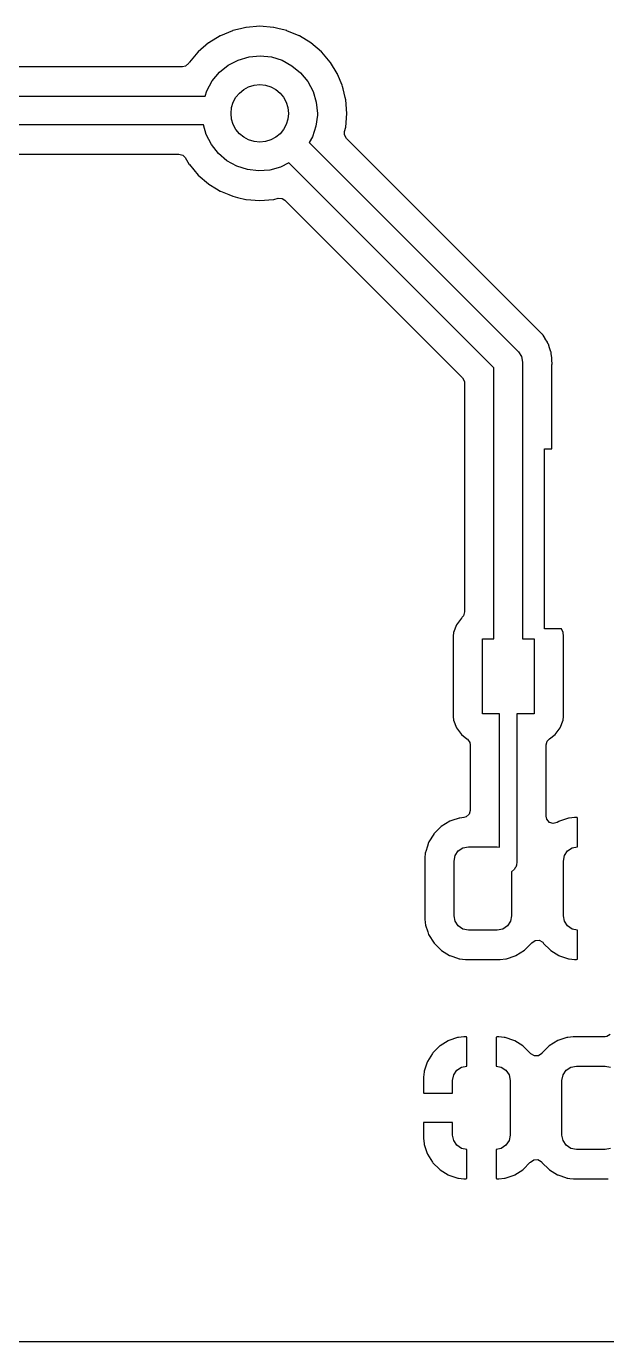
# Model space of a CAD drawing. Extents: x 87 to 209, y -135 to -60.
# Drawn here: x 128.78 to 138.87, y -135.23 to -112.39 of the extents above; entities that cross this region are included whole.
import ezdxf

# ---------------------------------------------------------------- set-up
doc = ezdxf.new("R2010")
doc.units = 0
doc.layers.add('BLACK', color=7, linetype='CONTINUOUS')

msp = doc.modelspace()

# ---------------------------------------------------------------- linework, layer by layer
at = {"layer": 'BLACK', "linetype": 'CONTINUOUS'}
for p, q in [((132.6, -112.405), (132.505, -112.428)), ((132.605, -112.404), (132.6, -112.405)), ((132.6, -112.405), (132.6, -112.405)), ((132.842, -112.386), (132.605, -112.404)), ((133.079, -112.404), (132.842, -112.386)), ((133.084, -112.405), (133.079, -112.404)), ((133.179, -112.428), (133.084, -112.405)), ((133.084, -112.405), (133.084, -112.405)), ((132.151, -112.553), (131.957, -112.672)), ((132.155, -112.551), (132.151, -112.553)), ((132.16, -112.549), (132.155, -112.551)), ((132.37, -112.462), (132.16, -112.549)), ((132.16, -112.549), (132.16, -112.549)), ((132.374, -112.46), (132.37, -112.462)), ((132.37, -112.462), (132.37, -112.462)), ((132.505, -112.428), (132.374, -112.46)), ((133.31, -112.46), (133.179, -112.428)), ((133.314, -112.462), (133.31, -112.46)), ((133.524, -112.549), (133.314, -112.462)), ((133.314, -112.462), (133.314, -112.462)), ((133.529, -112.551), (133.524, -112.549)), ((133.524, -112.549), (133.524, -112.549)), ((133.533, -112.553), (133.529, -112.551)), ((133.727, -112.672), (133.533, -112.553)), ((131.765, -112.837), (131.618, -113.009)), ((131.769, -112.833), (131.765, -112.837)), ((131.772, -112.829), (131.769, -112.833)), ((131.953, -112.675), (131.772, -112.829)), ((131.957, -112.672), (131.953, -112.675)), ((131.957, -112.672), (131.957, -112.672)), ((133.731, -112.675), (133.727, -112.672)), ((133.727, -112.672), (133.727, -112.672)), ((133.912, -112.829), (133.731, -112.675)), ((133.915, -112.833), (133.912, -112.829)), ((133.919, -112.837), (133.915, -112.833)), ((134.066, -113.009), (133.919, -112.837)), ((131.498, -113.09), (126.871, -113.09)), ((131.553, -113.077), (131.498, -113.09)), ((131.606, -113.029), (131.553, -113.077)), ((131.615, -113.014), (131.606, -113.029)), ((131.618, -113.009), (131.615, -113.014)), ((132.142, -113.184), (132.294, -113.062)), ((132.294, -113.062), (132.467, -112.972)), ((132.467, -112.972), (132.655, -112.917)), ((132.655, -112.917), (132.849, -112.899)), ((132.849, -112.899), (133.043, -112.919)), ((133.043, -112.919), (133.23, -112.977)), ((133.23, -112.977), (133.401, -113.07)), ((133.401, -113.07), (133.552, -113.194)), ((134.069, -113.014), (134.066, -113.009)), ((134.188, -113.208), (134.069, -113.014)), ((134.069, -113.014), (134.069, -113.014)), ((132.017, -113.334), (132.142, -113.184)), ((133.552, -113.194), (133.675, -113.345)), ((134.19, -113.212), (134.188, -113.208)), ((134.192, -113.216), (134.19, -113.212)), ((134.271, -113.406), (134.192, -113.216)), ((134.192, -113.216), (134.192, -113.216)), ((131.893, -113.598), (131.923, -113.505)), ((131.923, -113.505), (132.017, -113.334)), ((133.675, -113.345), (133.767, -113.518)), ((133.767, -113.518), (133.823, -113.705)), ((134.281, -113.431), (134.271, -113.406)), ((134.291, -113.472), (134.281, -113.431)), ((134.328, -113.625), (134.291, -113.472)), ((126.24, -113.598), (131.893, -113.598)), ((133.823, -113.705), (133.842, -113.899)), ((134.337, -113.662), (134.328, -113.625)), ((134.355, -113.899), (134.337, -113.662)), ((133.842, -113.927), (133.817, -114.12)), ((133.842, -113.899), (133.842, -113.927)), ((134.337, -114.136), (134.355, -113.899)), ((131.864, -114.098), (126.24, -114.098)), ((131.912, -114.267), (131.864, -114.098)), ((133.817, -114.12), (133.756, -114.306)), ((134.317, -114.216), (134.335, -114.14)), ((134.317, -114.272), (134.317, -114.216)), ((134.335, -114.14), (134.337, -114.136)), ((134.335, -114.14), (134.335, -114.14)), ((132.001, -114.441), (131.912, -114.267)), ((132.123, -114.593), (132.001, -114.441)), ((133.756, -114.306), (133.7, -114.403)), ((133.7, -114.403), (137.337, -118.04)), ((134.351, -114.335), (134.317, -114.272)), ((137.687, -117.671), (134.351, -114.335)), ((126.871, -114.606), (131.436, -114.606)), ((131.436, -114.606), (131.504, -114.627)), ((131.504, -114.627), (131.543, -114.667)), ((131.543, -114.667), (131.615, -114.784)), ((132.271, -114.72), (132.123, -114.593)), ((131.615, -114.784), (131.615, -114.784)), ((131.615, -114.784), (131.618, -114.788)), ((131.618, -114.788), (131.772, -114.969)), ((132.442, -114.815), (132.271, -114.72)), ((132.627, -114.875), (132.442, -114.815)), ((132.821, -114.899), (132.627, -114.875)), ((133.016, -114.884), (132.821, -114.899)), ((133.204, -114.831), (133.016, -114.884)), ((133.348, -114.758), (133.204, -114.831)), ((136.91, -118.32), (133.348, -114.758)), ((131.772, -114.969), (131.953, -115.123)), ((131.953, -115.123), (131.957, -115.126)), ((131.957, -115.126), (131.957, -115.126)), ((131.957, -115.126), (132.092, -115.208)), ((132.092, -115.208), (132.155, -115.247)), ((132.155, -115.247), (132.16, -115.249)), ((132.16, -115.249), (132.16, -115.249)), ((132.16, -115.249), (132.301, -115.307)), ((132.301, -115.307), (132.374, -115.338)), ((132.374, -115.338), (132.455, -115.357)), ((132.455, -115.357), (132.6, -115.392)), ((133.084, -115.392), (133.159, -115.374)), ((133.159, -115.374), (133.23, -115.378)), ((133.23, -115.378), (133.278, -115.407)), ((132.6, -115.392), (132.6, -115.392)), ((132.6, -115.392), (132.605, -115.393)), ((132.605, -115.393), (132.842, -115.412)), ((132.842, -115.412), (133.079, -115.393)), ((133.079, -115.393), (133.084, -115.392)), ((133.084, -115.392), (133.084, -115.392)), ((133.278, -115.407), (136.365, -118.494)), ((137.69, -117.674), (137.687, -117.671)), ((137.741, -117.722), (137.69, -117.674)), ((137.746, -117.727), (137.741, -117.722)), ((137.741, -117.722), (137.741, -117.722)), ((137.75, -117.733), (137.746, -117.727)), ((137.753, -117.736), (137.75, -117.733)), ((137.755, -117.739), (137.753, -117.736)), ((137.763, -117.748), (137.755, -117.739)), ((137.755, -117.739), (137.755, -117.739)), ((137.766, -117.752), (137.763, -117.748)), ((137.8, -117.81), (137.766, -117.752)), ((137.766, -117.752), (137.766, -117.752)), ((137.803, -117.814), (137.8, -117.81)), ((137.843, -117.875), (137.803, -117.814)), ((137.845, -117.882), (137.843, -117.875)), ((137.848, -117.887), (137.845, -117.882)), ((137.851, -117.893), (137.848, -117.887)), ((137.854, -117.899), (137.851, -117.893)), ((137.337, -118.04), (137.391, -118.121)), ((137.391, -118.121), (137.41, -118.217)), ((137.857, -117.906), (137.854, -117.899)), ((137.877, -117.968), (137.857, -117.906)), ((137.857, -117.906), (137.857, -117.906)), ((137.878, -117.972), (137.877, -117.968)), ((137.903, -118.041), (137.878, -117.972)), ((137.904, -118.048), (137.903, -118.041)), ((137.905, -118.054), (137.904, -118.048)), ((137.907, -118.06), (137.905, -118.054)), ((137.909, -118.067), (137.907, -118.06)), ((137.909, -118.074), (137.909, -118.067)), ((137.915, -118.14), (137.909, -118.074)), ((137.909, -118.074), (137.909, -118.074)), ((136.91, -123.027), (136.91, -118.32)), ((137.41, -118.217), (137.41, -123.027)), ((137.915, -118.144), (137.915, -118.14)), ((137.918, -118.173), (137.915, -118.144)), ((137.918, -118.181), (137.918, -118.173)), ((137.919, -118.191), (137.918, -118.181)), ((137.918, -118.284), (137.92, -118.265)), ((137.918, -119.727), (137.918, -118.284)), ((137.923, -118.243), (137.919, -118.191)), ((137.92, -118.265), (137.922, -118.251)), ((137.922, -118.251), (137.923, -118.243)), ((137.922, -118.251), (137.922, -118.251)), ((136.365, -118.494), (136.399, -118.556)), ((136.399, -118.556), (136.401, -118.583)), ((136.401, -118.583), (136.401, -122.559)), ((137.793, -122.852), (137.793, -119.727)), ((137.793, -119.727), (137.918, -119.727)), ((136.347, -122.664), (136.259, -122.78)), ((136.354, -122.658), (136.347, -122.664)), ((136.36, -122.652), (136.354, -122.658)), ((136.381, -122.628), (136.36, -122.651)), ((136.36, -122.651), (136.36, -122.652)), ((136.401, -122.559), (136.381, -122.628)), ((136.208, -122.916), (136.201, -122.979)), ((136.259, -122.78), (136.208, -122.916)), ((138.087, -122.852), (137.793, -122.852)), ((138.112, -122.916), (138.087, -122.852)), ((138.118, -122.979), (138.112, -122.916)), ((136.201, -122.979), (136.201, -124.375)), ((136.71, -124.327), (136.71, -123.027)), ((136.71, -123.027), (136.91, -123.027)), ((137.41, -123.027), (137.61, -123.027)), ((137.61, -123.027), (137.61, -124.327)), ((138.118, -124.375), (138.118, -122.979)), ((136.201, -124.375), (136.208, -124.437)), ((136.208, -124.437), (136.259, -124.574)), ((137.01, -124.327), (136.71, -124.327)), ((137.01, -126.644), (137.01, -124.327)), ((137.61, -124.327), (137.31, -124.327)), ((137.31, -124.327), (137.31, -126.919)), ((138.061, -124.574), (138.112, -124.437)), ((138.112, -124.437), (138.118, -124.375)), ((136.259, -124.574), (136.347, -124.69)), ((136.347, -124.69), (136.441, -124.76)), ((137.879, -124.76), (137.973, -124.69)), ((137.973, -124.69), (138.061, -124.574)), ((136.441, -124.76), (136.451, -124.768)), ((136.451, -124.768), (136.494, -124.825)), ((136.494, -124.825), (136.501, -124.869)), ((136.501, -124.869), (136.501, -126.005)), ((137.819, -124.869), (137.839, -124.801)), ((137.819, -126.108), (137.819, -124.869)), ((137.839, -124.801), (137.869, -124.768)), ((137.869, -124.768), (137.879, -124.76)), ((136.428, -126.12), (136.389, -126.13)), ((136.481, -126.073), (136.428, -126.12)), ((136.501, -126.005), (136.481, -126.073)), ((137.829, -126.159), (137.819, -126.108)), ((135.994, -126.287), (135.869, -126.412)), ((136.144, -126.194), (135.994, -126.287)), ((136.177, -126.183), (136.144, -126.194)), ((136.305, -126.14), (136.177, -126.183)), ((136.312, -126.138), (136.305, -126.14)), ((136.305, -126.14), (136.305, -126.14)), ((136.319, -126.138), (136.312, -126.138)), ((136.389, -126.13), (136.319, -126.138)), ((136.319, -126.138), (136.319, -126.138)), ((137.875, -126.213), (137.829, -126.159)), ((137.942, -126.234), (137.875, -126.213)), ((138.011, -126.215), (137.942, -126.234)), ((138.038, -126.199), (138.011, -126.215)), ((138.051, -126.192), (138.038, -126.199)), ((138.205, -126.141), (138.051, -126.192)), ((138.219, -126.138), (138.205, -126.141)), ((138.314, -126.128), (138.219, -126.138)), ((138.321, -126.128), (138.314, -126.128)), ((138.35, -126.128), (138.321, -126.128)), ((138.358, -126.129), (138.35, -126.128)), ((138.36, -126.131), (138.358, -126.129)), ((138.364, -126.146), (138.36, -126.131)), ((138.364, -126.637), (138.364, -126.146)), ((135.776, -126.563), (135.756, -126.624)), ((135.782, -126.554), (135.776, -126.563)), ((135.865, -126.419), (135.782, -126.554)), ((135.869, -126.412), (135.865, -126.419)), ((135.865, -126.419), (135.865, -126.419)), ((135.719, -126.742), (135.709, -126.835)), ((135.72, -126.738), (135.719, -126.742)), ((135.725, -126.717), (135.72, -126.731)), ((135.72, -126.731), (135.72, -126.738)), ((135.72, -126.738), (135.72, -126.738)), ((135.756, -126.624), (135.725, -126.717)), ((136.218, -126.886), (136.237, -126.79)), ((136.237, -126.79), (136.291, -126.709)), ((136.291, -126.709), (136.372, -126.655)), ((136.372, -126.655), (136.468, -126.636)), ((136.468, -126.636), (136.968, -126.636)), ((136.968, -126.636), (137.01, -126.644)), ((138.118, -126.886), (138.137, -126.79)), ((138.137, -126.79), (138.191, -126.709)), ((138.191, -126.709), (138.272, -126.655)), ((138.272, -126.655), (138.364, -126.637)), ((135.709, -126.835), (135.709, -127.886)), ((136.218, -127.836), (136.218, -126.886)), ((137.266, -127.025), (137.218, -127.073)), ((137.276, -127.008), (137.266, -127.025)), ((137.29, -126.994), (137.276, -127.008)), ((137.295, -126.975), (137.29, -126.994)), ((137.305, -126.958), (137.295, -126.975)), ((137.31, -126.919), (137.305, -126.938)), ((137.305, -126.938), (137.305, -126.958)), ((138.118, -127.836), (138.118, -126.886)), ((137.218, -127.073), (137.218, -127.836)), ((135.709, -127.886), (135.71, -127.889)), ((135.71, -127.889), (135.71, -127.889)), ((135.71, -127.889), (135.717, -127.96)), ((136.237, -127.931), (136.218, -127.836)), ((136.291, -128.013), (136.237, -127.931)), ((137.199, -127.931), (137.145, -128.013)), ((137.218, -127.836), (137.199, -127.931)), ((138.137, -127.931), (138.118, -127.836)), ((138.191, -128.013), (138.137, -127.931)), ((135.717, -127.96), (135.72, -127.992)), ((135.72, -127.992), (135.723, -127.999)), ((135.723, -127.999), (135.723, -127.999)), ((135.723, -127.999), (135.762, -128.116)), ((135.762, -128.116), (135.776, -128.16)), ((135.776, -128.16), (135.87, -128.31)), ((136.372, -128.067), (136.291, -128.013)), ((136.468, -128.086), (136.372, -128.067)), ((136.968, -128.086), (136.468, -128.086)), ((137.064, -128.067), (136.968, -128.086)), ((137.145, -128.013), (137.064, -128.067)), ((138.272, -128.067), (138.191, -128.013)), ((138.364, -128.085), (138.272, -128.067)), ((138.364, -128.58), (138.364, -128.085)), ((135.87, -128.31), (135.995, -128.435)), ((137.442, -128.434), (137.567, -128.309)), ((137.567, -128.309), (137.57, -128.305)), ((137.57, -128.305), (137.627, -128.264)), ((137.627, -128.264), (137.698, -128.261)), ((137.698, -128.261), (137.76, -128.296)), ((137.76, -128.296), (137.767, -128.305)), ((137.767, -128.305), (137.775, -128.315)), ((137.775, -128.315), (137.89, -128.43)), ((135.995, -128.435), (136.001, -128.439)), ((136.001, -128.439), (136.001, -128.439)), ((136.001, -128.439), (136.138, -128.524)), ((136.138, -128.524), (136.145, -128.528)), ((136.145, -128.528), (136.198, -128.545)), ((136.198, -128.545), (136.307, -128.581)), ((136.307, -128.581), (136.307, -128.581)), ((136.307, -128.581), (136.313, -128.584)), ((136.313, -128.584), (136.32, -128.584)), ((136.32, -128.584), (136.32, -128.584)), ((136.32, -128.584), (136.363, -128.589)), ((136.363, -128.589), (136.418, -128.594)), ((136.418, -128.594), (137.018, -128.594)), ((137.018, -128.594), (137.022, -128.594)), ((137.022, -128.594), (137.117, -128.584)), ((137.022, -128.594), (137.022, -128.594)), ((137.117, -128.584), (137.124, -128.583)), ((137.117, -128.584), (137.117, -128.584)), ((137.124, -128.583), (137.131, -128.581)), ((137.131, -128.581), (137.283, -128.53)), ((137.131, -128.581), (137.131, -128.581)), ((137.283, -128.53), (137.292, -128.527)), ((137.292, -128.527), (137.442, -128.434)), ((137.89, -128.43), (137.901, -128.439)), ((137.901, -128.439), (138.039, -128.524)), ((138.039, -128.524), (138.052, -128.53)), ((138.052, -128.53), (138.207, -128.581)), ((138.207, -128.581), (138.22, -128.584)), ((138.22, -128.584), (138.314, -128.593)), ((138.314, -128.593), (138.321, -128.594)), ((138.321, -128.594), (138.346, -128.594)), ((138.346, -128.594), (138.361, -128.589)), ((138.361, -128.589), (138.362, -128.588)), ((138.362, -128.588), (138.364, -128.58)), ((136.127, -130.002), (136.114, -130.009)), ((136.281, -129.951), (136.127, -130.002)), ((136.295, -129.948), (136.281, -129.951)), ((136.39, -129.938), (136.295, -129.948)), ((136.397, -129.938), (136.39, -129.938)), ((136.426, -129.938), (136.397, -129.938)), ((136.434, -129.939), (136.426, -129.938)), ((136.436, -129.941), (136.434, -129.939)), ((136.44, -129.956), (136.436, -129.941)), ((136.44, -130.447), (136.44, -129.956)), ((136.95, -129.944), (136.948, -129.951)), ((136.948, -129.951), (136.948, -130.447)), ((136.951, -129.942), (136.95, -129.944)), ((136.966, -129.938), (136.951, -129.942)), ((136.991, -129.938), (136.966, -129.938)), ((136.998, -129.938), (136.991, -129.938)), ((137.092, -129.948), (136.998, -129.938)), ((137.105, -129.951), (137.092, -129.948)), ((137.26, -130.002), (137.105, -129.951)), ((137.273, -130.008), (137.26, -130.002)), ((138.02, -130.004), (137.87, -130.097)), ((138.092, -129.98), (138.02, -130.004)), ((138.181, -129.95), (138.092, -129.98)), ((138.188, -129.948), (138.181, -129.95)), ((138.181, -129.95), (138.181, -129.95)), ((138.195, -129.948), (138.188, -129.948)), ((138.29, -129.938), (138.195, -129.948)), ((138.195, -129.948), (138.195, -129.948)), ((138.294, -129.937), (138.29, -129.938)), ((138.29, -129.938), (138.29, -129.938)), ((138.844, -129.937), (138.294, -129.937)), ((138.871, -129.934), (138.844, -129.937)), ((138.933, -129.9), (138.871, -129.934)), ((135.841, -130.229), (135.756, -130.367)), ((135.85, -130.218), (135.841, -130.229)), ((135.965, -130.103), (135.85, -130.218)), ((135.976, -130.094), (135.965, -130.103)), ((136.114, -130.009), (135.976, -130.094)), ((137.411, -130.093), (137.273, -130.008)), ((137.422, -130.102), (137.411, -130.093)), ((137.537, -130.217), (137.422, -130.102)), ((137.545, -130.227), (137.537, -130.217)), ((137.552, -130.235), (137.545, -130.227)), ((137.742, -130.227), (137.685, -130.268)), ((137.745, -130.222), (137.742, -130.227)), ((137.87, -130.097), (137.745, -130.222)), ((135.75, -130.38), (135.699, -130.535)), ((135.756, -130.367), (135.75, -130.38)), ((136.348, -130.465), (136.44, -130.447)), ((136.948, -130.447), (137.04, -130.465)), ((137.614, -130.271), (137.552, -130.235)), ((137.685, -130.268), (137.614, -130.271)), ((138.248, -130.465), (138.344, -130.446)), ((138.344, -130.446), (138.844, -130.446)), ((138.844, -130.446), (138.94, -130.465)), ((135.696, -130.548), (135.686, -130.642)), ((135.686, -130.642), (135.686, -130.649)), ((135.686, -130.649), (135.686, -130.899)), ((135.699, -130.535), (135.696, -130.548)), ((136.194, -130.696), (136.213, -130.6)), ((136.213, -130.6), (136.267, -130.519)), ((136.267, -130.519), (136.348, -130.465)), ((137.04, -130.465), (137.121, -130.519)), ((137.121, -130.519), (137.175, -130.6)), ((137.175, -130.6), (137.194, -130.696)), ((138.094, -130.696), (138.113, -130.6)), ((138.113, -130.6), (138.167, -130.519)), ((138.167, -130.519), (138.248, -130.465)), ((135.686, -130.899), (135.69, -130.914)), ((135.69, -130.914), (135.692, -130.915)), ((135.692, -130.915), (135.7, -130.917)), ((135.7, -130.917), (136.194, -130.917)), ((136.194, -130.917), (136.194, -130.696)), ((137.194, -130.696), (137.194, -131.646)), ((138.094, -131.646), (138.094, -130.696)), ((135.688, -131.431), (135.686, -131.438)), ((135.686, -131.438), (135.686, -131.693)), ((135.689, -131.429), (135.688, -131.431)), ((135.704, -131.425), (135.689, -131.429)), ((136.194, -131.425), (135.704, -131.425)), ((136.194, -131.646), (136.194, -131.425)), ((135.686, -131.693), (135.686, -131.699)), ((135.686, -131.699), (135.696, -131.795)), ((135.696, -131.795), (135.699, -131.808)), ((135.699, -131.808), (135.751, -131.963)), ((136.213, -131.741), (136.194, -131.646)), ((136.267, -131.823), (136.213, -131.741)), ((136.348, -131.877), (136.267, -131.823)), ((137.121, -131.823), (137.04, -131.877)), ((137.175, -131.741), (137.121, -131.823)), ((137.194, -131.646), (137.175, -131.741)), ((138.113, -131.741), (138.094, -131.646)), ((138.167, -131.823), (138.113, -131.741)), ((138.248, -131.877), (138.167, -131.823)), ((135.751, -131.963), (135.757, -131.976)), ((135.757, -131.976), (135.842, -132.114)), ((136.44, -131.895), (136.348, -131.877)), ((136.44, -132.39), (136.44, -131.895)), ((137.04, -131.877), (136.948, -131.895)), ((136.948, -131.895), (136.948, -132.386)), ((138.344, -131.896), (138.248, -131.877)), ((138.844, -131.896), (138.344, -131.896)), ((138.94, -131.877), (138.844, -131.896)), ((135.842, -132.114), (135.851, -132.125)), ((135.851, -132.125), (135.966, -132.24)), ((135.966, -132.24), (135.977, -132.249)), ((135.977, -132.249), (136.115, -132.334)), ((137.274, -132.333), (137.412, -132.248)), ((137.412, -132.248), (137.423, -132.239)), ((137.423, -132.239), (137.538, -132.124)), ((137.538, -132.124), (137.545, -132.115)), ((137.545, -132.115), (137.603, -132.074)), ((137.603, -132.074), (137.674, -132.071)), ((137.674, -132.071), (137.735, -132.106)), ((137.735, -132.106), (137.742, -132.114)), ((137.742, -132.114), (137.746, -132.12)), ((137.746, -132.12), (137.871, -132.245)), ((137.871, -132.245), (137.877, -132.249)), ((137.877, -132.249), (137.877, -132.249)), ((137.877, -132.249), (138.014, -132.334)), ((136.115, -132.334), (136.128, -132.34)), ((136.128, -132.34), (136.283, -132.391)), ((136.283, -132.391), (136.296, -132.394)), ((136.296, -132.394), (136.39, -132.403)), ((136.39, -132.403), (136.397, -132.404)), ((136.397, -132.404), (136.422, -132.404)), ((136.422, -132.404), (136.437, -132.399)), ((136.437, -132.399), (136.438, -132.398)), ((136.438, -132.398), (136.44, -132.39)), ((136.948, -132.386), (136.952, -132.401)), ((136.952, -132.401), (136.954, -132.402)), ((136.954, -132.402), (136.962, -132.404)), ((136.962, -132.404), (136.991, -132.404)), ((136.991, -132.404), (136.998, -132.403)), ((136.998, -132.403), (137.093, -132.394)), ((137.093, -132.394), (137.107, -132.391)), ((137.107, -132.391), (137.261, -132.339)), ((137.261, -132.339), (137.274, -132.333)), ((138.014, -132.334), (138.021, -132.338)), ((138.021, -132.338), (138.074, -132.355)), ((138.074, -132.355), (138.183, -132.391)), ((138.183, -132.391), (138.183, -132.391)), ((138.183, -132.391), (138.189, -132.394)), ((138.189, -132.394), (138.196, -132.394)), ((138.196, -132.394), (138.196, -132.394)), ((138.196, -132.394), (138.233, -132.398)), ((138.233, -132.398), (138.294, -132.404)), ((138.294, -132.404), (138.894, -132.404)), ((208.661, -135.234), (86.7405, -135.234))]:
    msp.add_line(p, q, dxfattribs=at)
at = {"layer": 'BLACK'}
msp.add_circle((132.842, -113.899), 0.5, dxfattribs=at)

doc.saveas('drawing.dxf')
